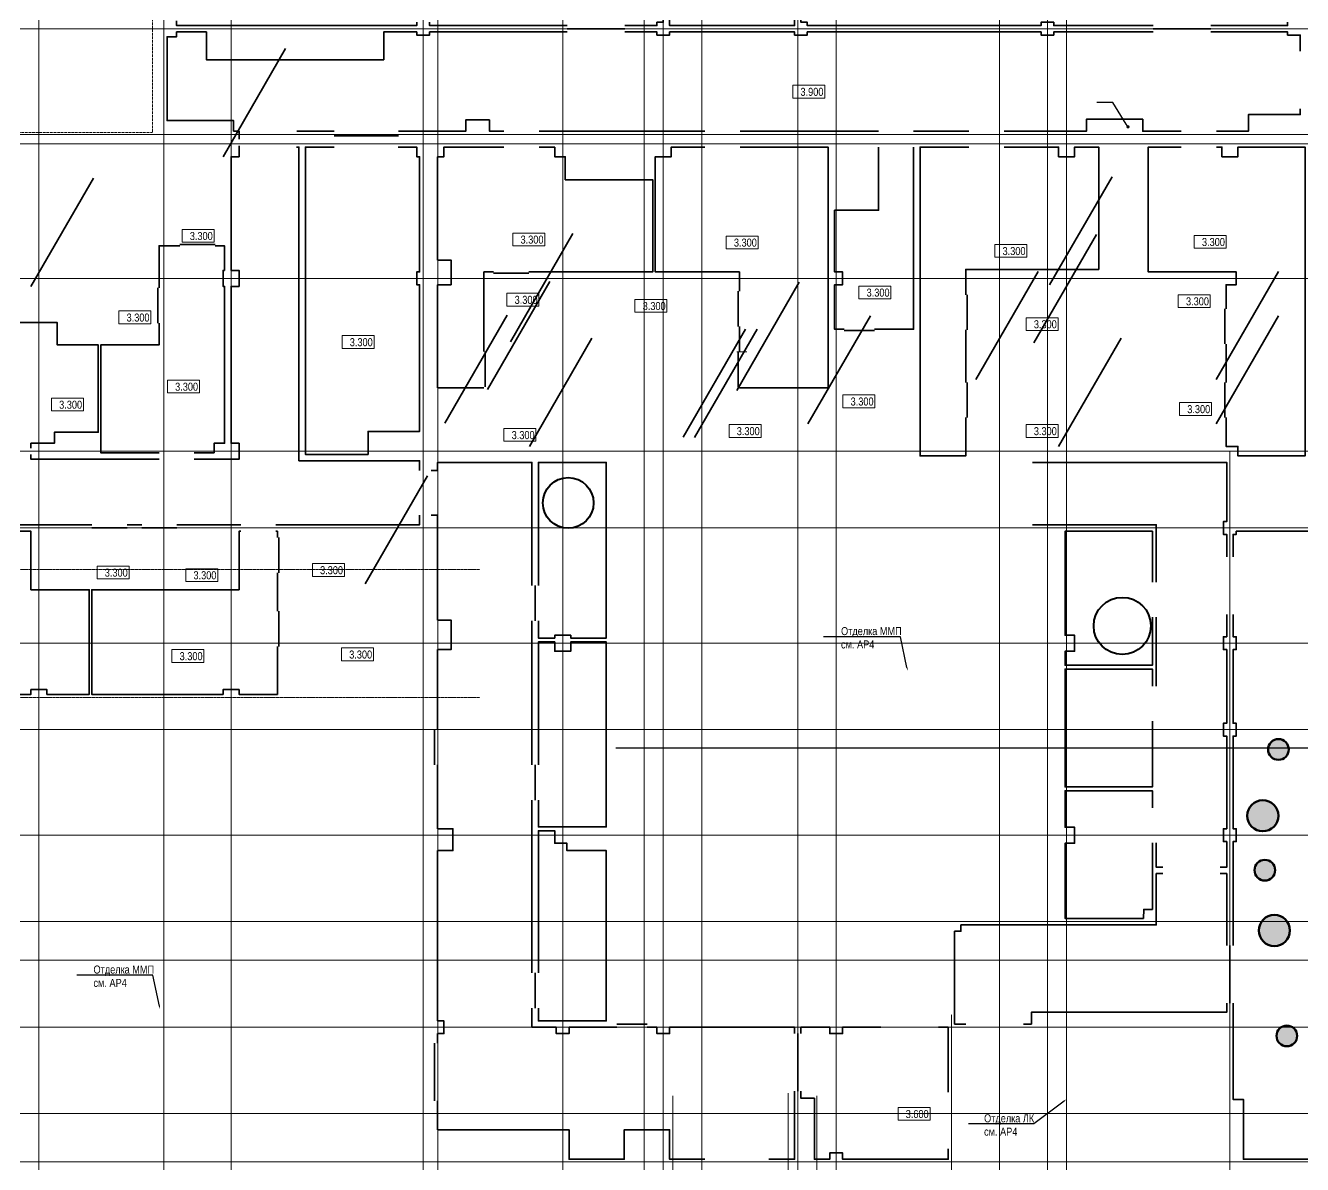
# Model space of a CAD drawing. Header units: millimetres. Extents: x -328335 to 1213373, y -208171 to 164144.
# Drawn here: x 33180 to 73067, y 68613 to 104200 of the extents above; entities that cross this region are included whole.
import ezdxf
from ezdxf import colors
from ezdxf.entities.mleader import LeaderData, LeaderLine
from ezdxf.enums import TextEntityAlignment as Align
from ezdxf.math import Vec2, Vec3

# ---------------------------------------------------------------- set-up
doc = ezdxf.new("R2010")
doc.units = ezdxf.units.MM
doc.header["$LTSCALE"] = 0.5
for name, pattern in [('CENTER', [50.8, 31.75, -6.35, 6.35, -6.35]), ('CENTER2', [28.575, 19.05, -3.175, 3.175, -3.175]), ('DASHED', [19.05, 12.7, -6.35])]:
    doc.linetypes.add(name, pattern=pattern)
for name, color, linetype, lineweight in [('АИ_Плинтус', 3, 'Continuous', 9), ('АИ_Полы', 1, 'Continuous', 9), ('АИ_Полы марка', 1, 'Continuous', 13), ('АР6_потолок_отм', 5, 'Continuous', 5), ('АЦ_Бафы', 8, 'Continuous', 0), ('АЦ_Выноски', 7, 'Continuous', 5), ('АЦ_Стены', 8, 'Continuous', 70), ('ПБ_огнестойкость', 10, 'Continuous', 0)]:
    doc.layers.add(name, color=color, linetype=linetype, lineweight=lineweight)
doc.layers.add('АИ_Т_Профиль', color=2, linetype='Continuous', lineweight=40, true_color=0xffff00)
doc.layers.add('РД_Оси_100', color=7, linetype='Continuous', lineweight=0, true_color=0x525252)
doc.layers.add('АР6_Г_профиль плитки', color=220, linetype='Continuous', lineweight=35, plot=False)
doc.layers.add('АР_Делит', color=120, linetype='Continuous', lineweight=0, plot=False)
doc.styles.add('Arial_Narrow_08', font='ARIALN.TTF', dxfattribs={"width": 0.8})
doc.styles.get("Standard").update_dxf_attribs({"font": 'romans.shx', "width": 0.75})
doc.styles.add('style1', font='ARIALN.TTF')

# ---------------------------------------------------------------- blocks, each defined once
blk = doc.blocks.new('СОШ_2200_АР_ОСИ_М100_28.05.24')
at = {"layer": 'АР_Делит', "linetype": 'CENTER2'}
for p, q in [((-5954.958, 87200), (47367.08, 87200)), ((-5954.958, 83200), (47367.08, 83200))]:
    blk.add_line(p, q, dxfattribs=at)
at = {"layer": 'АР_Делит', "color": 5, "linetype": 'DASHED'}
blk.add_lwpolyline([(114955, 135155), (114955, -355), (93595.036, -355), (93595.036, 13855), (94145, 13855), (94145, 68320), (66055, 68320), (66055, 13857.73), (83455, 13857.73), (83455, -355), (45245, -355), (45245, 13145), (44695, 13145), (44695, 26755), (45245, 26755), (45245, 68320), (20455, 68320), (20455, 26755), (27955, 26755), (27955, 13145), (-355, 13145), (-355, 100855), (37145, 100855), (37145, 129155)], dxfattribs=at)
at = {"layer": 'РД_Оси_100', "color": 8, "linetype": 'CENTER', "true_color": 0x808080}
for p, q in [((37500, -6155), (37500, 139938.679)), ((39600, -6155), (39600, 139938.679)), ((49960, -6155), (49960, 139938.679)), ((63600, -6155), (63600, 139938.679)), ((65100, -6155), (65100, 139938.679)), ((-5954.958, 104100), (119910, 104100)), ((-5954.958, 96300), (119910, 96300)), ((-5954.958, 90900), (119910, 90900)), ((70800, -6155), (70800, 90900)), ((-5954.958, 88500), (119910, 88500)), ((-5954.958, 84900), (119910, 84900)), ((119910, 82200), (-5954.958, 82200)), ((-5954.958, 78900), (119910, 78900)), ((119910, 76200), (-5954.958, 76200)), ((-5954.958, 75000), (119910, 75000)), ((62100, -6155), (62100, 73302.739)), ((-5954.958, 72900), (95715.503, 72900))]:
    blk.add_line(p, q, dxfattribs=at)
for points in [[(33600, 139938.679), (33600, -6155)], [(45530, 139938.679), (45600, 139538.679), (45600, -6163.457)], [(46060, -6163.105), (46060, 139538.679), (46130, 139938.679)], [(52500, 139938.679), (52500, -5755), (52358.276, -6155)], [(53100, 139938.679), (53100, -5755), (52949.266, -6155)], [(54300, 139938.679), (54300, -6155)], [(57300, 139938.679), (57300, -6155)], [(58500, 139938.679), (58500, -6155)], [(65700, -6155), (65700, 139938.679)], [(119910, 100950), (119410, 100800), (-5454.958, 100800), (-5954.958, 100950)], [(119910, 100350), (119410, 100500), (-5454.958, 100500), (-5954.958, 100350)], [(53400, 70753.904), (53400, -5755), (53550, -6155)], [(57000, 70839.76), (57000, -5755), (56700, -6155)], [(57900, 70753.904), (57900, -6155)], [(119910, 70200), (-5954.958, 70200)], [(95715.503, 68700), (-5454.958, 68700), (-5954.958, 68850)]]:
    blk.add_lwpolyline(points, dxfattribs=at)
blk = doc.blocks.new('Отметка_план')
at = {"color": 7, "lineweight": 5}
blk.add_lwpolyline([(0, 0), (10, 0), (10, 4), (0, 4)], close=True, dxfattribs=at)
at = {"style": 'Arial_Narrow_08', "width": 0.8}
blk.add_attdef('OTMG', text='', height=2.5, dxfattribs=at).set_placement((9.06, 0.7), align=Align.RIGHT)
blk = doc.blocks.new('_Dot')
at = {"color": 0, "linetype": 'ByBlock', "lineweight": -2}
blk.add_line((-0.5, 0), (-1, 0), dxfattribs=at)
at = {"color": 0, "linetype": 'ByBlock', "const_width": 0.5}
blk.add_lwpolyline([(-0.25, 0, 1), (0.25, 0, 1)], format="xyb", close=True, dxfattribs=at)
blk = doc.blocks.new('Баф_ор3_1200_столовая')
at = {"layer": 'АЦ_Стены', "true_color": 0xee6119}
h = blk.add_hatch(color=32, dxfattribs=at)
h.dxf.hatch_style = 1
h.paths.add_polyline_path([(600, 0, 1), (-600, 0, 1)])
at = {"layer": 'АЦ_Стены', "color": 32, "true_color": 0xee6119}
blk.add_circle((0, 0), 600, dxfattribs=at)
blk = doc.blocks.new('Баф_ор3_800_столовая')
at = {"layer": 'АЦ_Стены', "true_color": 0xee6119}
h = blk.add_hatch(color=32, dxfattribs=at)
h.dxf.hatch_style = 1
h.paths.add_polyline_path([(400, 0, 1), (-400, 0, 1)])
at = {"layer": 'АЦ_Стены', "color": 32, "true_color": 0xee6119}
blk.add_circle((0, 0), 400, dxfattribs=at)

msp = doc.modelspace()

# ---------------------------------------------------------------- linework, layer by layer
at = {"layer": 'АИ_Плинтус'}
msp.add_line((55399.583, 93999.677), (55711.574, 93999.677), dxfattribs=at)
at = {"layer": 'АИ_Плинтус', "color": 24, "linetype": 'ByBlock', "lineweight": 35, "true_color": 0xa52900}
for points in [[(51900, 104200), (52900, 104200), (52900, 104300), (53100, 104300), (53100, 109900), (52900, 109900), (52900, 110300), (53100, 110300), (53100, 115900), (52900, 115900), (52900, 116300), (53100, 116300), (53100, 117800)], [(57400, 112700), (57400, 110300), (57600, 110300), (57600, 109900), (57400, 109900), (57400, 104300), (57600, 104300), (57600, 104200), (64900, 104200), (64900, 104300), (65300, 104300), (65300, 104200), (68400, 104200)], [(37900, 104350), (37900, 104200), (45400, 104200), (45400, 104300)], [(45800, 104300), (45800, 104200), (50100, 104200)], [(70200, 104200), (72600, 104200), (72600, 104300)], [(39850, 100650), (39850, 100900), (39680, 100900), (39680, 101229.346), (37600, 101229.346), (37600, 103850), (37900, 103850), (37900, 104000), (38830, 104000), (38830, 103130), (44370, 103130), (44370, 104000), (45400, 104000), (45400, 103900), (45800, 103900), (45800, 104000), (50100, 104000)], [(51900, 104000), (52900, 104000), (52900, 103900), (53300, 103900), (53300, 104000), (57200, 104000), (57200, 103900), (57600, 103900), (57600, 104000), (64900, 104000), (64900, 103900), (65300, 103900), (65300, 104000), (68400, 104000)], [(70200, 104000), (72600, 104000), (72600, 103900), (73000, 103900), (73000, 103400)], [(73000, 101600), (73000, 101420), (71379.993, 101420), (71379.993, 100898.533), (70380, 100900)], [(48120, 100900), (47670, 100900), (47670, 101249.999), (46930, 101250), (46930.086, 100894.09), (44829.997, 100900)], [(69280, 100899.492), (68079.675, 100899.202), (68079.675, 101269.97), (66319.675, 101269.97), (66319.765, 100898.777), (63750, 100898.777)], [(42819.89, 100899.893), (41650, 100899.893)], [(54400, 100900), (49220, 100900)], [(59820, 100900), (55500, 100900)], [(62650, 100900), (60920, 100900)], [(38450, 90650), (39850, 90650), (39850, 91150), (39600, 91150.37), (39600, 96050), (39850, 96050), (39850, 96550), (39600, 96550), (39600, 100100), (39850, 100100), (39850, 100445)], [(41649, 100400), (41720, 100400), (41720, 90600), (45490, 90600), (45490, 90300)], [(48120, 100400), (46250.15, 100399.525), (46250.226, 100100), (46050.075, 100100), (46050.075, 96871.432), (46470, 96871.432), (46470, 96100), (46050.075, 96100), (46050.075, 92880), (47500, 92880)], [(48900, 96500), (52770, 96499.542), (52770, 99379.749), (50040, 99379.749), (50040.449, 100100), (49710, 100100), (49710, 100398.747), (49220, 100398.747)], [(54400, 100400), (53350, 100400), (53350, 100100), (52850, 100100), (52850, 96500), (55480, 96500), (55480, 95900)], [(55480, 92880.829), (58250, 92879.171), (58250, 100400), (55500, 100400)], [(59820, 100400), (59824.871, 98429.248), (58450, 98429.248), (58450, 96500), (58700, 96500), (58700, 96100), (58450, 96100), (58450, 94710.495), (58750, 94710.495)], [(59700, 94710.495), (60920, 94710.495), (60920, 100400)], [(62650, 100400), (61120, 100400), (61120, 90750), (62550, 90750), (62550, 91949.807)], [(62550, 95789.565), (62550, 96580), (66701.809, 96580), (66701.809, 100400), (65950.004, 100400), (65950.004, 100100), (65450, 100100), (65450, 100400), (63750, 100400)], [(69280, 100400), (68250, 100400), (68250, 96500), (71000, 96500), (71000, 96100), (70680, 96100), (70680, 95350)], [(70680, 91950), (70680, 91050), (71050, 91050), (71050, 90750), (73150.025, 90750), (73150, 100400), (71050, 100400), (71050, 100100), (70550, 100100), (70551, 100400), (70380, 100400)], [(38000, 97320), (37350, 97320), (37350, 96000)], [(39100, 97320), (39394.407, 97320), (39394.407, 96550), (39350, 96550), (39350, 96050), (39396.699, 96050), (39396.699, 91150), (39069.983, 91150), (39069.983, 90850), (38450, 90850)], [(47500, 94010), (47500, 94360.946), (47500, 96500), (47800, 96500)], [(33350, 90999.379), (33350, 91150), (34080.001, 91150), (34080.001, 91489.914), (35450.024, 91489.914), (35450.024, 94220), (34170, 94220), (34170, 94920), (30000, 94920), (30000, 95250)], [(37350, 90850), (35530.024, 90850), (35530.024, 94220), (37350, 94220), (37350, 94900)], [(55480, 94800), (55480, 94000), (55480.267, 93999.677)], [(62550, 93049.807), (62550, 94689.565)], [(70681.838, 94244), (70681.838, 93050)], [(33350, 90800), (33350, 90650), (37350, 90650)], [(49000, 86700), (49000, 90550), (46050.272, 90549.985), (46050.273, 90299.996), (45850.273, 90299.995)], [(35250, 88600), (30940, 88600)], [(36810, 88600), (36350, 88600)], [(39900, 88600), (37910, 88600)], [(45490, 88900), (45490, 88600), (41000, 88600)], [(45850, 88899.995), (46050.281, 88900.002), (46050.258, 85621.375), (46470, 85621.375), (46470, 84700), (46050.326, 84700), (46050.326, 82199.996)], [(30940, 88400), (33350, 88400), (33350, 86570), (35170, 86570), (35170, 83300.001), (33850, 83300.001), (33850, 83450), (33350, 83450), (33350, 83300.001), (30550.004, 83300.001), (30550.004, 85179.318)], [(39900, 88400), (39850, 88400), (39850.001, 86569.999), (35250, 86570), (35250.001, 83300.001), (39350, 83300.002), (39350, 83450), (39850, 83450), (39850, 83300.001), (41050, 83300.001), (41050, 84799.997)], [(41050, 88200), (41050, 88400), (41000, 88400)], [(88350, 88300), (88297.5, 88300), (88297.5, 88400), (82700, 88400), (82700, 88300), (82300, 88300), (82300, 88400), (76700, 88400), (76700, 88300), (76300, 88300), (76300, 88400), (71000, 88400), (71000, 88300), (70899.915, 88299.999), (70899.919, 87600.001)], [(41050, 85899.997), (41050, 87100)], [(70899.929, 85800.001), (70900, 85100), (71000, 85100), (71000, 84700), (70898.466, 84700), (70898.466, 82400), (71000, 82400), (71000, 82000), (70900, 82000), (70900.015, 79100), (71000, 79100), (71000, 78700), (70899.966, 78699.999), (70899.984, 75450)], [(49000, 81100), (49000, 85600)], [(46050.326, 81099.996), (46050.326, 79100), (46530.001, 79100), (46530.001, 78420.103), (46050.232, 78420.092), (46050.356, 73100.005), (46250.15, 73100.005), (46250.15, 72700), (46050.15, 72700), (46050.237, 72400.003)], [(49000, 74600), (49000, 80000)], [(70899.993, 73650), (70900, 70645), (71220, 70645), (71220, 68775), (76250, 68775), (76250, 69075), (76750, 69075), (76750, 68774.417), (78550, 68774.417), (78549.975, 75699.975), (91349.997, 75700.015)], [(51650.035, 72899.784), (50160.035, 72899.527), (50160, 72700), (49760, 72700), (49760, 72900), (49000, 72900), (49000, 73500)], [(57200, 72699.999), (57200, 72900), (53300, 72900), (53300, 72700), (52900, 72700), (52899.965, 72900), (52600.069, 72899.948)], [(46050.309, 70600), (46050.364, 69695), (48443.015, 69695), (48443.015, 69695), (50160, 69695), (50160.05, 68774.854), (51880, 68775), (51880, 69695), (53300, 69695), (53300, 68775), (54400, 68775)], [(56400, 68775.001), (57200, 68775.001), (57200, 70899.999)]]:
    msp.add_lwpolyline(points, dxfattribs=at)
at = {"layer": 'АИ_Плинтус', "color": 160, "linetype": 'ByBlock', "lineweight": 35, "true_color": 0x003fff}
for points in [[(57200, 112700), (57200.437, 110580), (57200, 110580), (57200, 109970), (54630, 109970), (54630, 107430), (57200, 107430), (57200, 104200), (53300, 104200), (53300, 114320), (53300, 114332.639), (53300, 114730), (55370.382, 114730), (55370.382, 116100), (57200, 116100), (57200, 114700)], [(42819.997, 100400), (41920, 100400), (41920, 90800), (43880.005, 90800), (43880.005, 91520), (45490.002, 91520), (45490.001, 96100), (45400, 96100), (45400, 96500), (45490.001, 96500), (45490.001, 100100), (45400, 100100), (45400, 100400), (44819.997, 100400)], [(49200, 86700), (49200, 90550), (51320, 90550), (51320, 85060), (50210, 85060), (50210, 85150), (49710, 85150), (49710, 85060), (49200, 85060), (49200, 85600)], [(70699.919, 87600), (70699.919, 88300), (70600, 88300), (70600, 88700), (70699.914, 88699.999), (70699.903, 90549.999), (64630, 90549.999)], [(64630, 88600), (68500, 88600), (68500, 86810)], [(68380, 86810), (68380, 88400), (65650, 88400), (65650, 85150), (65950, 85150), (65950, 84650), (65650, 84650), (65650, 84210), (68380, 84210), (68380, 85710)], [(70499.998, 77900.339), (70699.909, 77900.339), (70699.966, 78699.999), (70600, 78699.999), (70600, 79100), (70699.909, 79100), (70699.949, 81999.999), (70600, 81999.999), (70600, 82400), (70699.947, 82399.999), (70699.947, 84700), (70600, 84700), (70600, 85100), (70699.909, 85100), (70699.905, 85799.999)], [(68500, 85710), (68500, 83559.569)], [(49200, 81100), (49200, 84940), (49710, 84940), (49710, 84650), (50210, 84650), (50210, 84940), (51320, 84940), (51320, 79160), (49200, 79160), (49200, 80000)], [(68380, 83559.569), (68380, 84090), (65650, 84090), (65650, 80410), (68380, 80410), (68380, 82459.569)], [(68380, 79759.928), (68379.99, 80290), (65650, 80290), (65650, 79150), (65950, 79150), (65950, 78650), (65650, 78650), (65650, 76300), (68099.983, 76300), (68106.746, 76579.73), (68380, 76580), (68380, 78659.928)], [(49200, 74600), (49200, 79040), (49710, 79040), (49710, 78650), (50090, 78650), (50090.258, 78419.866), (51320, 78419.866), (51320.919, 73099.727), (49200, 73099.727), (49200, 73500)], [(68699.998, 77900.339), (68500, 77900.339), (68500, 78659.928)], [(68699.998, 77700.339), (68500, 77700.339), (68500, 76100), (62397.5, 76100), (62400, 75900), (62200, 75900), (62200, 73000), (62550, 73000)], [(70699.984, 75449.999), (70699.971, 77700.339), (70499.998, 77700.339)], [(64350, 73000), (64600, 73000), (64599.998, 73369.977), (70699.996, 73370.012), (70699.994, 73649.999)], [(57400, 72700), (57400, 72899.994), (58300, 72899.994), (58300, 72700), (58700, 72700), (58700, 72899.994), (59900, 72899.994)], [(61700, 72900), (62000, 72899.994), (62000, 70875)], [(62000, 69100), (62000, 68775), (58700, 68775.001), (58700, 68975), (58300, 68975), (58299.998, 68775), (57820, 68775), (57820, 70680), (57400, 70679.087), (57400, 70900)]]:
    msp.add_lwpolyline(points, dxfattribs=at)
at = {"layer": 'АИ_Т_Профиль', "linetype": 'ByBlock', "lineweight": 35}
for points in [[(50100, 104100), (51900, 104100)], [(68400, 104100), (70200, 104100)], [(42819.89, 100752.447), (44829.997, 100752.447)], [(38000, 97360), (39100, 97360)], [(47800, 96460), (48900, 96460)], [(37310, 94900), (37310, 96000)], [(55440, 95900), (55440, 94800)], [(62590, 94689.565), (62590, 95789.565)], [(70640, 95350), (70640, 94250)], [(58750, 94670.495), (59700, 94670.495)], [(47540, 94010), (47540, 92910)], [(55440, 94000), (55440, 92900)], [(62590, 93049.807), (62590, 91949.807)], [(70640, 93050), (70640, 91950)], [(35250, 88500), (36350, 88500)], [(36810, 88500), (37910, 88500)], [(41090, 87100), (41090, 88200)], [(49100, 85600), (49100, 86700)], [(41090, 84799.997), (41090, 85899.997)], [(45950.326, 82199.996), (45950.326, 81099.996)], [(49100, 80000), (49100, 81100)], [(70799.993, 73650), (70799.984, 75450)], [(49100, 73500), (49100, 74600)], [(51650.052, 72999.784), (52600.052, 72999.948)], [(57300, 72700), (57300, 70900)], [(45950.237, 72399.999), (45950.309, 70599.996)]]:
    msp.add_lwpolyline(points, dxfattribs=at)
at = {"layer": 'АР6_Г_профиль плитки'}
for points in [[(39350, 100100), (41300, 103477.499)], [(33350.221, 96050), (35300.221, 99427.499)], [(65167.686, 96100), (67117.686, 99477.499)], [(48330, 94320), (50280, 97697.499)], [(64679.583, 94290), (66629.583, 97667.499)], [(47605, 92825), (49555, 96202.499)], [(55399.583, 92800), (57349.583, 96177.499)], [(62859.962, 93140.236), (64809.962, 96517.735)], [(70370, 93140), (72320, 96517.499)], [(46275.15, 91774.993), (48225.15, 95152.492)], [(57619.582, 91750), (59569.582, 95127.499)], [(70370, 91750), (72320, 95127.499)], [(53719.584, 91334.138), (55669.584, 94711.637)], [(54080.143, 91330.013), (56030.143, 94707.512)], [(48919.733, 91050), (50869.733, 94427.499)], [(65450, 91050), (67400, 94427.499)], [(43790, 86750), (45740, 90127.499)]]:
    msp.add_lwpolyline(points, dxfattribs=at)
at = {"layer": 'ПБ_огнестойкость', "lineweight": 40}
for centre, radius in [((50130.307, 89283.023), 791.504), ((67438.757, 85439.291), 893.468)]:
    msp.add_circle(centre, radius, dxfattribs=at)

# ---------------------------------------------------------------- block references
at = {"layer": 'АР6_потолок_отм'}
ref = msp.add_blockref('Отметка_план', (57145.436, 101934.084), dxfattribs=dict(at, xscale=100, yscale=100, zscale=100))
ref.add_attrib('OTMG', '3.900', dxfattribs={"layer": '0', "color": 0, "height": 250, "style": 'style1'}).set_placement((58102.854, 102253.9), align=Align.TOP_RIGHT)
ref = msp.add_blockref('Отметка_план', (38070.038, 97428.748), dxfattribs=dict(at, xscale=100, yscale=100, zscale=100))
ref.add_attrib('OTMG', '3.300', dxfattribs={"layer": '0', "color": 0, "height": 250, "style": 'style1'}).set_placement((39027.456, 97748.564), align=Align.TOP_RIGHT)
ref = msp.add_blockref('Отметка_план', (48401.672, 97316.359), dxfattribs=dict(at, xscale=100, yscale=100, zscale=100))
ref.add_attrib('OTMG', '3.300', dxfattribs={"layer": '0', "color": 0, "height": 250, "style": 'style1'}).set_placement((49359.09, 97636.176), align=Align.TOP_RIGHT)
ref = msp.add_blockref('Отметка_план', (55065.836, 97222.963), dxfattribs=dict(at, xscale=100, yscale=100, zscale=100))
ref.add_attrib('OTMG', '3.300', dxfattribs={"layer": '0', "color": 0, "height": 250, "style": 'style1'}).set_placement((56023.254, 97542.779), align=Align.TOP_RIGHT)
ref = msp.add_blockref('Отметка_план', (63457.915, 96958.338), dxfattribs=dict(at, xscale=100, yscale=100, zscale=100))
ref.add_attrib('OTMG', '3.300', dxfattribs={"layer": '0', "color": 0, "height": 250, "style": 'style1'}).set_placement((64415.333, 97278.155), align=Align.TOP_RIGHT)
ref = msp.add_blockref('Отметка_план', (69686.34, 97240.25), dxfattribs=dict(at, xscale=100, yscale=100, zscale=100))
ref.add_attrib('OTMG', '3.300', dxfattribs={"layer": '0', "color": 0, "height": 250, "style": 'style1'}).set_placement((70643.758, 97560.067), align=Align.TOP_RIGHT)
ref = msp.add_blockref('Отметка_план', (48217.096, 95434.487), dxfattribs=dict(at, xscale=100, yscale=100, zscale=100))
ref.add_attrib('OTMG', '3.300', dxfattribs={"layer": '0', "color": 0, "height": 250, "style": 'style1'}).set_placement((49174.514, 95754.304), align=Align.TOP_RIGHT)
ref = msp.add_blockref('Отметка_план', (59211.34, 95660.607), dxfattribs=dict(at, xscale=100, yscale=100, zscale=100))
ref.add_attrib('OTMG', '3.300', dxfattribs={"layer": '0', "color": 0, "height": 250, "style": 'style1'}).set_placement((60168.758, 95980.423), align=Align.TOP_RIGHT)
ref = msp.add_blockref('Отметка_план', (69188.311, 95386.793), dxfattribs=dict(at, xscale=100, yscale=100, zscale=100))
ref.add_attrib('OTMG', '3.300', dxfattribs={"layer": '0', "color": 0, "height": 250, "style": 'style1'}).set_placement((70145.729, 95706.61), align=Align.TOP_RIGHT)
ref = msp.add_blockref('Отметка_план', (52216.963, 95240.253), dxfattribs=dict(at, xscale=100, yscale=100, zscale=100))
ref.add_attrib('OTMG', '3.300', dxfattribs={"layer": '0', "color": 0, "height": 250, "style": 'style1'}).set_placement((53174.381, 95560.07), align=Align.TOP_RIGHT)
ref = msp.add_blockref('Отметка_план', (36095.284, 94880.787), dxfattribs=dict(at, xscale=100, yscale=100, zscale=100))
ref.add_attrib('OTMG', '3.300', dxfattribs={"layer": '0', "color": 0, "height": 250, "style": 'style1'}).set_placement((37052.702, 95200.603), align=Align.TOP_RIGHT)
ref = msp.add_blockref('Отметка_план', (64435.284, 94670.787), dxfattribs=dict(at, xscale=100, yscale=100, zscale=100))
ref.add_attrib('OTMG', '3.300', dxfattribs={"layer": '0', "color": 0, "height": 250, "style": 'style1'}).set_placement((65392.702, 94990.603), align=Align.TOP_RIGHT)
ref = msp.add_blockref('Отметка_план', (43067.194, 94110.483), dxfattribs=dict(at, xscale=100, yscale=100, zscale=100))
ref.add_attrib('OTMG', '3.300', dxfattribs={"layer": '0', "color": 0, "height": 250, "style": 'style1'}).set_placement((44024.611, 94430.3), align=Align.TOP_RIGHT)
ref = msp.add_blockref('Отметка_план', (37612.152, 92719.843), dxfattribs=dict(at, xscale=100, yscale=100, zscale=100))
ref.add_attrib('OTMG', '3.300', dxfattribs={"layer": '0', "color": 0, "height": 250, "style": 'style1'}).set_placement((38569.57, 93039.66), align=Align.TOP_RIGHT)
ref = msp.add_blockref('Отметка_план', (33989.196, 92156.997), dxfattribs=dict(at, xscale=100, yscale=100, zscale=100))
ref.add_attrib('OTMG', '3.300', dxfattribs={"layer": '0', "color": 0, "height": 250, "style": 'style1'}).set_placement((34946.614, 92476.813), align=Align.TOP_RIGHT)
ref = msp.add_blockref('Отметка_план', (58712.674, 92257.114), dxfattribs=dict(at, xscale=100, yscale=100, zscale=100))
ref.add_attrib('OTMG', '3.300', dxfattribs={"layer": '0', "color": 0, "height": 250, "style": 'style1'}).set_placement((59670.092, 92576.931), align=Align.TOP_RIGHT)
ref = msp.add_blockref('Отметка_план', (69227.413, 92018.966), dxfattribs=dict(at, xscale=100, yscale=100, zscale=100))
ref.add_attrib('OTMG', '3.300', dxfattribs={"layer": '0', "color": 0, "height": 250, "style": 'style1'}).set_placement((70184.831, 92338.782), align=Align.TOP_RIGHT)
ref = msp.add_blockref('Отметка_план', (48124.128, 91207.935), dxfattribs=dict(at, xscale=100, yscale=100, zscale=100))
ref.add_attrib('OTMG', '3.300', dxfattribs={"layer": '0', "color": 0, "height": 250, "style": 'style1'}).set_placement((49081.546, 91527.752), align=Align.TOP_RIGHT)
ref = msp.add_blockref('Отметка_план', (55155.284, 91330.787), dxfattribs=dict(at, xscale=100, yscale=100, zscale=100))
ref.add_attrib('OTMG', '3.300', dxfattribs={"layer": '0', "color": 0, "height": 250, "style": 'style1'}).set_placement((56112.702, 91650.603), align=Align.TOP_RIGHT)
ref = msp.add_blockref('Отметка_план', (64435.284, 91330.787), dxfattribs=dict(at, xscale=100, yscale=100, zscale=100))
ref.add_attrib('OTMG', '3.300', dxfattribs={"layer": '0', "color": 0, "height": 250, "style": 'style1'}).set_placement((65392.702, 91650.603), align=Align.TOP_RIGHT)
ref = msp.add_blockref('Отметка_план', (42138.95, 86985.918), dxfattribs=dict(at, xscale=100, yscale=100, zscale=100))
ref.add_attrib('OTMG', '3.300', dxfattribs={"layer": '0', "color": 0, "height": 250, "style": 'style1'}).set_placement((43096.368, 87305.734), align=Align.TOP_RIGHT)
ref = msp.add_blockref('Отметка_план', (35414.007, 86911.11), dxfattribs=dict(at, xscale=100, yscale=100, zscale=100))
ref.add_attrib('OTMG', '3.300', dxfattribs={"layer": '0', "color": 0, "height": 250, "style": 'style1'}).set_placement((36371.425, 87230.926), align=Align.TOP_RIGHT)
ref = msp.add_blockref('Отметка_план', (38184.691, 86828.012), dxfattribs=dict(at, xscale=100, yscale=100, zscale=100))
ref.add_attrib('OTMG', '3.300', dxfattribs={"layer": '0', "color": 0, "height": 250, "style": 'style1'}).set_placement((39142.109, 87147.828), align=Align.TOP_RIGHT)
ref = msp.add_blockref('Отметка_план', (37752.471, 84300.067), dxfattribs=dict(at, xscale=100, yscale=100, zscale=100))
ref.add_attrib('OTMG', '3.300', dxfattribs={"layer": '0', "color": 0, "height": 250, "style": 'style1'}).set_placement((38709.889, 84619.884), align=Align.TOP_RIGHT)
ref = msp.add_blockref('Отметка_план', (43048.937, 84351.16), dxfattribs=dict(at, xscale=100, yscale=100, zscale=100))
ref.add_attrib('OTMG', '3.300', dxfattribs={"layer": '0', "color": 0, "height": 250, "style": 'style1'}).set_placement((44006.355, 84670.977), align=Align.TOP_RIGHT)
ref = msp.add_blockref('Отметка_план', (60433.29, 69993.903), dxfattribs=dict(at, xscale=100, yscale=100, zscale=100))
ref.add_attrib('OTMG', '3.600', dxfattribs={"layer": '0', "color": 0, "height": 250, "style": 'style1'}).set_placement((61390.708, 70313.72), align=Align.TOP_RIGHT)
at = {"layer": 'АЦ_Бафы', "xscale": 0.8091153242302125, "yscale": 0.8091153242302125, "zscale": 0.8091153242302125}
for name, p in [('Баф_ор3_800_столовая', (72316.128, 81579.821)), ('Баф_ор3_1200_столовая', (71827.523, 79508.051)), ('Баф_ор3_800_столовая', (71890.999, 77807.034)), ('Баф_ор3_1200_столовая', (72188.656, 75922.21)), ('Баф_ор3_800_столовая', (72578.192, 72630.309))]:
    msp.add_blockref(name, p, dxfattribs=at)
at = {"layer": 'РД_Оси_100'}
msp.add_blockref('СОШ_2200_АР_ОСИ_М100_28.05.24', (0, 0), dxfattribs=at)

# ---------------------------------------------------------------- leaders
at = {"layer": 'АИ_Полы', "color": 7, "lineweight": 0}
ml = msp.add_multileader_mtext('Standard', dxfattribs=at)
ml.set_content('Отделка ММП  см. АР4', color=7, style='style1')
ml.set_leader_properties()
ml.build(insert=Vec2(0, 0))
ml.multileader.update_dxf_attribs({"text_left_attachment_type": 6, "text_right_attachment_type": 6, "dogleg_length": 0.36, "arrow_head_size": 100})
ctx = ml.context
ctx.base_point, ctx.char_height, ctx.arrow_head_size, ctx.landing_gap_size, ctx.plane_origin = Vec3(58653.929, 85103.697), 250, 100, 0, Vec3(130516.395, 66398.091)
ctx.left_attachment, ctx.right_attachment = 6, 6
notes = []
notes.append((ctx, [(1, (1, 1, 0), (60512.066, 85103.697), (-1, 0), 0.36, [(1, [(60733.421, 84038.145)], 0, [])])]))
ctx.mtext.insert, ctx.mtext.width, ctx.mtext.defined_height, ctx.mtext.flow_direction = Vec3(58653.929, 85403.697), 2384.53574, 799.326, 5
ml = msp.add_multileader_mtext('Standard', dxfattribs=at)
ml.set_content('Отделка ММП \\P\\pxql;см. АР4', color=7, style='style1')
ml.set_leader_properties()
ml.build(insert=Vec2(0, 0))
ml.multileader.update_dxf_attribs({"text_left_attachment_type": 6, "text_right_attachment_type": 6, "dogleg_length": 0.36, "arrow_head_size": 100})
ctx = ml.context
ctx.base_point, ctx.char_height, ctx.arrow_head_size, ctx.landing_gap_size, ctx.plane_origin = Vec3(35302.272, 74527.607), 250, 100, 0, Vec3(107164.738, 55822.001)
ctx.left_attachment, ctx.right_attachment = 6, 6
notes.append((ctx, [(1, (1, 1, 0), (37160.408, 74527.607), (-1, 0), 0.36, [(1, [(37381.764, 73462.056)], 0, [])])]))
ctx.mtext.insert, ctx.mtext.width, ctx.mtext.defined_height, ctx.mtext.flow_direction = Vec3(35302.272, 74827.607), 2384.53574, 799.326, 5
ml = msp.add_multileader_mtext('Standard', dxfattribs=at)
ml.set_content('Отделка ЛК \\Pсм. АР4', color=7, style='style1')
ml.set_leader_properties()
ml.build(insert=Vec2(0, 0))
ml.multileader.update_dxf_attribs({"text_left_attachment_type": 6, "text_right_attachment_type": 6, "dogleg_length": 0.36, "arrow_head_size": 100})
ctx = ml.context
ctx.base_point, ctx.char_height, ctx.arrow_head_size, ctx.landing_gap_size, ctx.plane_origin = Vec3(63121.705, 69879.507), 250, 100, 0, Vec3(135482.139, 51173.901)
ctx.left_attachment, ctx.right_attachment = 6, 6
notes.append((ctx, [(1, (1, 1, 0), (64672.543, 69879.507), (-1, 0), 0.36, [(1, [(65701.786, 70653.672)], 0, [])])]))
ctx.mtext.insert, ctx.mtext.width, ctx.mtext.defined_height, ctx.mtext.flow_direction = Vec3(63121.705, 70179.507), 2384.53574, 799.326, 5
at = {"layer": 'АИ_Полы марка', "color": 0}
ml = msp.add_multileader_mtext('Standard', dxfattribs=at)
ml.set_content('')
ml.set_leader_properties()
ml.set_arrow_properties(name='DOT')
ml.build(insert=Vec2(0, 0))
ml.multileader.update_dxf_attribs({"text_right_attachment_type": 6, "dogleg_length": 3, "arrow_head_size": 100, "scale": 100})
ctx = ml.context
ctx.base_point, ctx.scale, ctx.char_height, ctx.arrow_head_size, ctx.landing_gap_size, ctx.plane_origin = Vec3(66440.86, 101915.957), 100, 250, 100, 200, Vec3(67616.923, 101034.085)
ctx.right_attachment, ctx.text_align_type = 6, 2
notes.append((ctx, [(0, (1, 1, 0), (67140.86, 101790.957), (-1, 0), 300, [(0, [(67616.923, 101034.085)], 0, [])])]))
ctx.mtext.insert, ctx.mtext.alignment, ctx.mtext.flow_direction = Vec3(66640.86, 102040.957), 3, 5
at = {"layer": 'АЦ_Выноски'}
ml = msp.add_multileader_mtext('Standard', dxfattribs=at)
ml.set_content('\\pxa0.66667;Аккустические подвесные панели из минерального стекловолокна. Акцентные цвета: {\\C240;\\c2367469;NSC S 2060-Y60R, NSC S 3060-Y30R. Привязку см. раздел АИ}', color=256, style='style1')
ml.set_leader_properties(color=256)
ml.set_arrow_properties(name='DOT')
ml.build(insert=Vec2(0, 0))
ml.multileader.update_dxf_attribs({"has_dogleg": 0, "text_left_attachment_type": 6, "text_right_attachment_type": 6, "arrow_head_size": 200, "scale": 100})
ctx = ml.context
ctx.base_point, ctx.scale, ctx.char_height, ctx.arrow_head_size, ctx.landing_gap_size, ctx.plane_origin, ctx.plane_x_axis, ctx.plane_y_axis = Vec3(74247.56, 81620.751), 100, 300, 200, 50, Vec3(83308.187, 81996.49), Vec3(1, 0.00000001), Vec3(-0.00000001, 1)
ctx.left_attachment, ctx.right_attachment = 6, 6
notes.append((ctx, [(0, (1, 1, 0), (81773.344, 81620.752), (-1, -0.00000001), 800, [(1, [(81705.418, 79540.992), (84911.093, 79127.04)], 0, [])])]))
ctx.mtext.insert, ctx.mtext.text_direction, ctx.mtext.rotation, ctx.mtext.width, ctx.mtext.line_spacing_factor, ctx.mtext.flow_direction = Vec3(74297.56, 82008.951), Vec3(1, 0.00000001), 0.00000001, 6945.94646, 0.8, 5
ml = msp.add_multileader_mtext('Standard', dxfattribs=at)
ml.set_content('\\pxa0.66667;Аккустические подвесные \\Pпанели из минерального \\Pстекловолокна. \\P%%C800, %%C1200мм.\\PАкцентный цвет: {\\C240;\\c2367469;NSC S 2030-G50Y\\PПривязку см. раздел АИ}', color=256, style='style1')
ml.set_leader_properties(color=256)
ml.set_arrow_properties(name='DOT')
ml.build(insert=Vec2(0, 0))
ml.multileader.update_dxf_attribs({"has_dogleg": 0, "text_left_attachment_type": 6, "text_right_attachment_type": 6, "arrow_head_size": 200, "scale": 100})
ctx = ml.context
ctx.base_point, ctx.scale, ctx.char_height, ctx.arrow_head_size, ctx.landing_gap_size, ctx.plane_origin, ctx.plane_x_axis, ctx.plane_y_axis = Vec3(5713.975, 75561.187), 100, 300, 200, 50, Vec3(25457.45, 67203.713), Vec3(1, 0.00000001), Vec3(-0.00000001, 1)
ctx.left_attachment, ctx.right_attachment = 6, 6
notes.append((ctx, [(0, (1, 1, 0), (12281.233, 75561.187), (-1, -0.00000001), 800, [(1, [(17157.508, 72442.302), (16637.105, 70745)], 0, [])])]))
ctx.mtext.insert, ctx.mtext.text_direction, ctx.mtext.rotation, ctx.mtext.width, ctx.mtext.line_spacing_factor, ctx.mtext.flow_direction = Vec3(5763.975, 75949.386), Vec3(1, 0.00000001), 0.00000001, 11047.033, 0.8, 5
for ctx, leaders in notes:
    for number, flags, end, landing, length, lines in leaders:
        leader = LeaderData()
        leader.index, (leader.has_last_leader_line, leader.has_dogleg_vector, leader.attachment_direction) = number, flags
        leader.last_leader_point, leader.dogleg_vector, leader.dogleg_length = Vec3(end), Vec3(landing), length
        for number, points, colour, breaks in lines:
            line = LeaderLine()
            line.index, line.vertices, line.color, line.breaks = number, Vec3.list(points), colors.encode_raw_color(colour), breaks
            leader.lines.append(line)
        ctx.leaders.append(leader)

doc.saveas('drawing.dxf')
